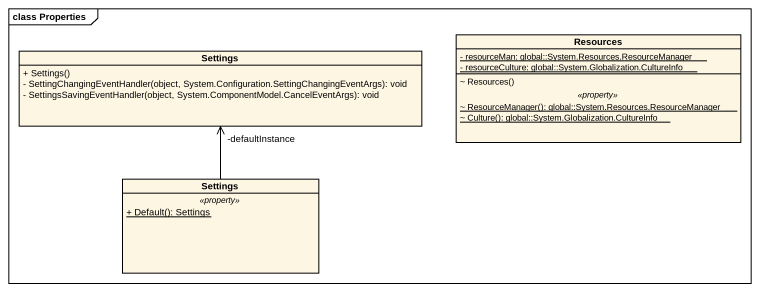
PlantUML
@startuml
mainframe class Properties
hide circle
hide empty members
skinparam classAttributeIconSize 0
class Settings {
  + Settings()
  - SettingChangingEventHandler(object, System.Configuration.SettingChangingEventArgs): void
  - SettingsSavingEventHandler(object, System.ComponentModel.CancelEventArgs): void
}
class Resources {
  {static} - resourceMan: global::System.Resources.ResourceManager
  {static} - resourceCulture: global::System.Globalization.CultureInfo
  --
  ~ Resources()
  .. <<property>> ..
  {static} ~ ResourceManager(): global::System.Resources.ResourceManager
  {static} ~ Culture(): global::System.Globalization.CultureInfo
}
class "Settings" as Settings_2 {
  .. <<property>> ..
  {static} + Default(): Settings
}
Settings_2 -up-> "-defaultInstance" Settings
@enduml
